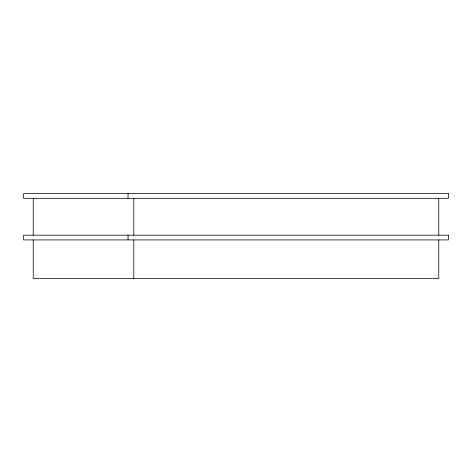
<?xml version="1.0" encoding="UTF-8"?>
<svg xmlns="http://www.w3.org/2000/svg" width="472" height="472" viewBox="0 0 472 472"><rect width="100%" height="100%" fill="white"/><g stroke="black" fill="none" stroke-linecap="round" stroke-linejoin="round"><path stroke-width="0.71" d="M438.765 198.311L438.765 235.18M438.765 239.923L438.765 278.433L33.235 278.433L33.235 239.923M133.806 198.311L133.806 235.18M133.806 239.923L133.806 278.433M128.03 193.567L128.03 198.311M128.03 235.18L128.03 239.923M33.235 198.311L33.235 235.18M448.4 193.567L23.6 193.567L23.6 198.311L448.4 198.311L448.4 193.567M448.4 235.18L23.6 235.18L23.6 239.923L448.4 239.923L448.4 235.18"/></g></svg>
